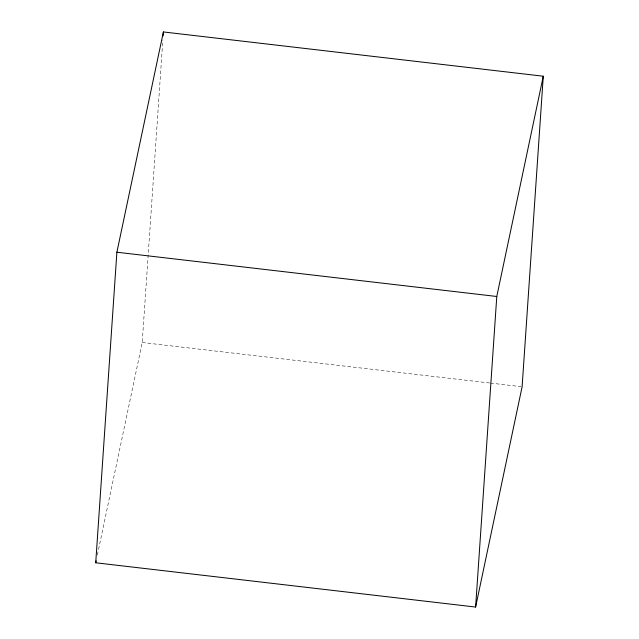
<?xml version="1.0" encoding="UTF-8"?>
<svg xmlns="http://www.w3.org/2000/svg" width="639" height="639" viewBox="0 0 639 639"><rect width="100%" height="100%" fill="white"/><g stroke="black" fill="none" stroke-linecap="round" stroke-linejoin="round"><path stroke-width="0.48" stroke-dasharray="3.19 2.4" d="M97.368 554.987L142.217 342.512L162.849 39.914M142.217 342.512L489.458 382.977M490.448 383.088L521.12 386.659"/><path stroke-width="0.96" d="M95.722 562.783L116.889 252.221L163.392 31.95L543.278 76.217L522.111 386.779L475.608 607.05L95.722 562.783L96.13 560.834M163.121 35.928L163.392 31.95M475.608 607.05L496.783 296.488L543.278 76.217M116.889 252.221L496.783 296.488"/></g></svg>
